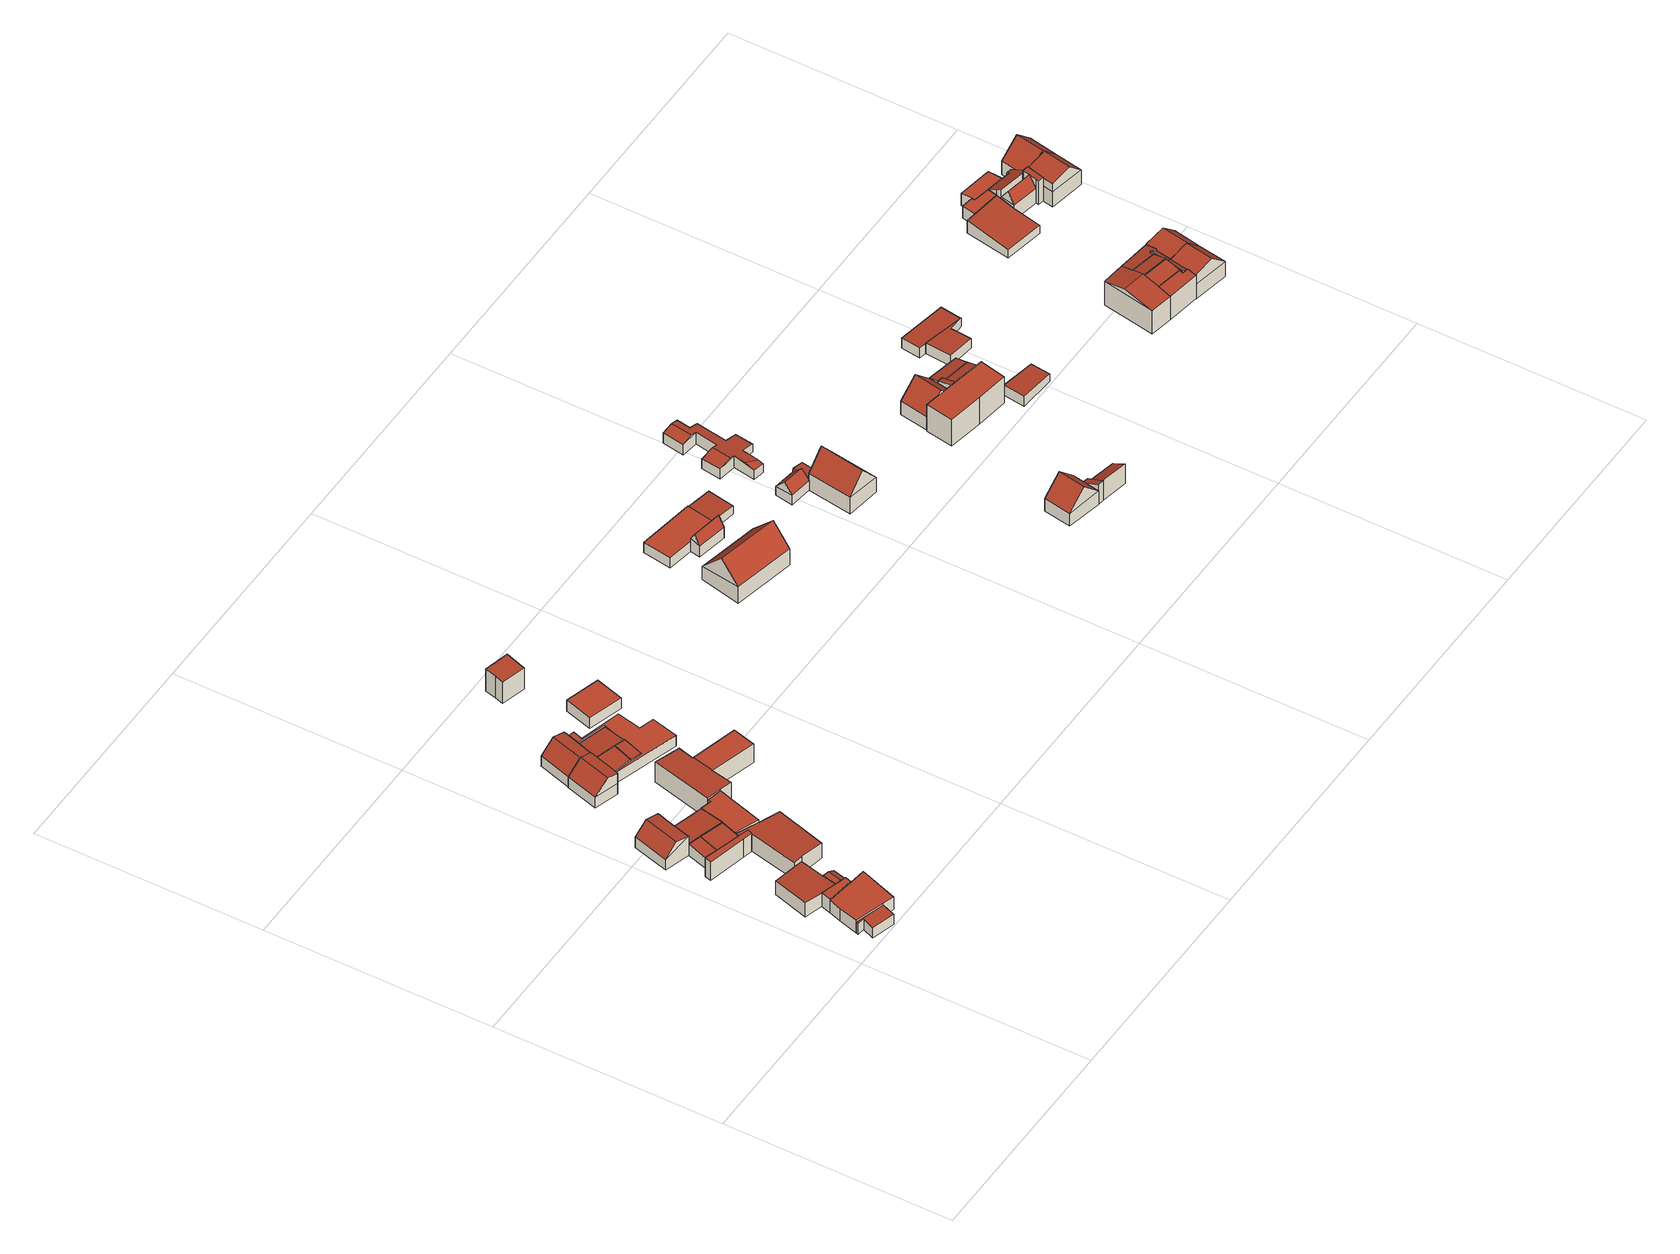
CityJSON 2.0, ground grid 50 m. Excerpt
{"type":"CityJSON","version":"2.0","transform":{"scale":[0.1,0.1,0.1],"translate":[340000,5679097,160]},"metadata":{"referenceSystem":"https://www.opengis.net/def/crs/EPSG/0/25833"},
"CityObjects":{
"building1":{"type":"Building","attributes":{"Dachtyp_tdc":"tdcGableRoof","Gemeindeschluessel":14729160,"Dachneigung":45.93,"QualitaetDacherkennung":82,"Geometrietyp2DReferenz":"3000","function":"31001_9998","roofType":"3100","measuredHeight":5.51},"geometry":[{"type":"MultiSurface","lod":"2","boundaries":[[[0,1,2,3]],[[1,4,5,2]],[[4,6,7,5]],[[6,8,9,7]],[[8,0,3,9]],[[8,10,11,0]],[[10,6,4,1,11]],[[6,10,8]],[[0,11,1]],[[3,2,5,7,9]]],"semantics":{"surfaces":[{"type":"WallSurface"},{"type":"RoofSurface"},{"type":"GroundSurface"}],"values":[0,0,0,0,0,1,1,0,0,2]}}]},
"building2":{"type":"Building","attributes":{"Dachtyp_tdc":"tdcPolyFlatRoof","Gemeindeschluessel":14729160,"Dachneigung":4.04,"QualitaetDacherkennung":67,"Geometrietyp2DReferenz":"3000","function":"31001_9998","roofType":"2100","measuredHeight":2.97},"geometry":[{"type":"MultiSurface","lod":"2","boundaries":[[[12,13,7,14]],[[13,15,16,7]],[[15,17,18,16]],[[17,12,14,18]],[[17,15,13,12]],[[14,7,16,18]]],"semantics":{"surfaces":[{"type":"WallSurface"},{"type":"RoofSurface"},{"type":"GroundSurface"}],"values":[0,0,0,0,1,2]}}]},
"building3":{"type":"Building","attributes":{"Dachtyp_tdc":"tdcPolyFlatRoof","Gemeindeschluessel":14729160,"Dachneigung":4.1,"QualitaetDacherkennung":80,"Geometrietyp2DReferenz":"3000","function":"31001_9998","roofType":"2100","measuredHeight":3.06},"geometry":[{"type":"MultiSurface","lod":"2","boundaries":[[[17,15,19,20]],[[15,21,22,19]],[[21,23,24,22]],[[23,17,20,24]],[[23,21,15,17]],[[20,19,22,24]]],"semantics":{"surfaces":[{"type":"WallSurface"},{"type":"RoofSurface"},{"type":"GroundSurface"}],"values":[0,0,0,0,1,2]}}]},
"building4":{"type":"Building","attributes":{"Dachtyp_tdc":"tdcPolyFlatRoof","Gemeindeschluessel":14729160,"Dachneigung":4.19,"QualitaetDacherkennung":82,"Geometrietyp2DReferenz":"3000","function":"31001_9998","roofType":"2100","measuredHeight":2.96},"geometry":[{"type":"MultiSurface","lod":"2","boundaries":[[[25,26,5,7]],[[26,27,28,5]],[[27,29,30,28]],[[29,31,16,30]],[[31,25,7,16]],[[31,29,27,26,25]],[[7,5,28,30,16]]],"semantics":{"surfaces":[{"type":"WallSurface"},{"type":"RoofSurface"},{"type":"GroundSurface"}],"values":[0,0,0,0,0,1,2]}}]},
"building5":{"type":"Building","attributes":{"Gemeindeschluessel":14729160,"Geometrietyp2DReferenz":"3000","function":"31001_9998","roofType":"9999"},"children":["building5-1","building5-2","building5-3","building5-4","building5-5","building5-6","building5-7","building5-8","building5-9","building5-10"]},
"building5-1":{"type":"BuildingPart","attributes":{"Dachtyp_tdc":"tdcPolyFlatRoof","Dachneigung":2.98,"QualitaetDacherkennung":67,"Geometrietyp2DReferenz":"3000","roofType":"2100","measuredHeight":3.57},"parents":["building5"],"geometry":[{"type":"MultiSurface","lod":"2","boundaries":[[[32,33,34,35]],[[33,36,37,34]],[[36,38,39,37]],[[40,41,42,43]],[[44,41,40,38,36,33,32]],[[35,34,37,39,43,42,45]],[[40,43,39,38]],[[44,45,42,41]],[[35,45,44,32]]],"semantics":{"surfaces":[{"type":"WallSurface"},{"type":"RoofSurface"},{"type":"GroundSurface"},{"type":"ClosureSurface"}],"values":[0,0,0,0,1,2,3,3,3]}}]},
"building5-2":{"type":"BuildingPart","attributes":{"Dachtyp_tdc":"tdcPolyFlatRoof","Dachneigung":0,"QualitaetDacherkennung":70,"Geometrietyp2DReferenz":"3000","roofType":"1000","measuredHeight":3.15},"parents":["building5"],"geometry":[{"type":"MultiSurface","lod":"2","boundaries":[[[46,47,48,49,50]],[[51,52,53,54,55]],[[52,56,57,53]],[[58,59,60,61]],[[59,46,50,60]],[[59,58,56,52,51,47,46]],[[50,49,54,53,57,61,60]],[[55,48,47,51]],[[55,54,49,48]],[[61,57,56,58]]],"semantics":{"surfaces":[{"type":"WallSurface"},{"type":"RoofSurface"},{"type":"GroundSurface"},{"type":"ClosureSurface"}],"values":[0,0,0,0,0,1,2,0,3,3]}}]},
"building5-3":{"type":"BuildingPart","attributes":{"Dachtyp_tdc":"tdcPolyFlatRoof","Dachneigung":3.02,"QualitaetDacherkennung":66,"Geometrietyp2DReferenz":"3000","roofType":"2100","measuredHeight":5.23},"parents":["building5"],"geometry":[{"type":"MultiSurface","lod":"2","boundaries":[[[62,63,64,65,66]],[[63,67,68,64]],[[67,69,70,68]],[[69,71,72,73,70]],[[74,75,76,77,78]],[[75,79,80,76]],[[79,81,82,83,80]],[[79,75,74,71,69,67,63,62,81]],[[83,65,64,68,70,73,77,76,80]],[[66,82,81,62]],[[66,65,83,82]],[[78,72,71,74]],[[78,77,73,72]]],"semantics":{"surfaces":[{"type":"WallSurface"},{"type":"RoofSurface"},{"type":"GroundSurface"},{"type":"ClosureSurface"}],"values":[0,0,0,0,0,0,0,1,2,0,3,0,3]}}]},
"building5-4":{"type":"BuildingPart","attributes":{"Dachtyp_tdc":"tdcPolyFlatRoof","Dachneigung":0,"QualitaetDacherkennung":84,"Geometrietyp2DReferenz":"3000","roofType":"1000","measuredHeight":4.77},"parents":["building5"],"geometry":[{"type":"MultiSurface","lod":"2","boundaries":[[[84,85,86,87]],[[85,78,77,86]],[[72,84,87,73]],[[72,78,85,84]],[[87,86,77,73]],[[73,77,78,72]]],"semantics":{"surfaces":[{"type":"WallSurface"},{"type":"RoofSurface"},{"type":"GroundSurface"},{"type":"ClosureSurface"}],"values":[0,0,0,1,2,3]}}]},
"building5-5":{"type":"BuildingPart","attributes":{"Dachtyp_tdc":"tdcPolyFlatRoof","Dachneigung":4.03,"QualitaetDacherkennung":75,"Geometrietyp2DReferenz":"3000","roofType":"2100","measuredHeight":2.83},"parents":["building5"],"geometry":[{"type":"MultiSurface","lod":"2","boundaries":[[[88,89,90,91]],[[89,92,93,90]],[[92,94,95,93]],[[94,55,54,95]],[[48,88,91,49]],[[48,55,94,92,89,88]],[[91,90,93,95,54,49]],[[49,54,55,48]]],"semantics":{"surfaces":[{"type":"WallSurface"},{"type":"RoofSurface"},{"type":"GroundSurface"},{"type":"ClosureSurface"}],"values":[0,0,0,0,0,1,2,3]}}]},
"building5-6":{"type":"BuildingPart","attributes":{"Dachtyp_tdc":"tdcPolyFlatRoof","Dachneigung":3.7,"QualitaetDacherkennung":81,"Geometrietyp2DReferenz":"3000","roofType":"2100","measuredHeight":4.55},"parents":["building5"],"geometry":[{"type":"MultiSurface","lod":"2","boundaries":[[[96,39,38]],[[96,97,98,39]],[[97,99,100,98]],[[101,102,103,104]],[[105,106,107,108]],[[106,109,110,107]],[[109,111,112,110]],[[111,113,40,43,112]],[[113,111,109,106,105,102,101,114,99,97,96]],[[39,98,100,115,104,103,108,107,110,112,43]],[[114,115,100,99]],[[104,115,114,101]],[[105,108,103,102]],[[38,40,113,96]],[[38,39,43,40]]],"semantics":{"surfaces":[{"type":"WallSurface"},{"type":"RoofSurface"},{"type":"GroundSurface"},{"type":"ClosureSurface"}],"values":[0,0,0,0,0,0,0,0,1,2,3,3,3,0,3]}}]},
"building5-7":{"type":"BuildingPart","attributes":{"Dachtyp_tdc":"tdcPolyFlatRoof","Dachneigung":0,"QualitaetDacherkennung":81,"Geometrietyp2DReferenz":"3000","roofType":"1000","measuredHeight":4.91},"parents":["building5"],"geometry":[{"type":"MultiSurface","lod":"2","boundaries":[[[116,117,118,103,102]],[[117,119,120,118]],[[119,121,122,120]],[[121,66,65,122]],[[82,123,105,108,83]],[[123,82,66,121,119,117,116]],[[103,118,120,122,65,83,108]],[[83,65,66,82]],[[102,105,123,116]],[[102,103,108,105]]],"semantics":{"surfaces":[{"type":"WallSurface"},{"type":"RoofSurface"},{"type":"GroundSurface"},{"type":"ClosureSurface"}],"values":[0,0,0,0,0,1,2,3,0,3]}}]},
"building5-8":{"type":"BuildingPart","attributes":{"Dachtyp_tdc":"tdcGableRoof","Dachneigung":24.73,"QualitaetDacherkennung":76,"Geometrietyp2DReferenz":"3000","roofType":"3100","measuredHeight":3.64},"parents":["building5"],"geometry":[{"type":"MultiSurface","lod":"2","boundaries":[[[124,125,126,127]],[[128,124,127,42,41]],[[129,125,130]],[[124,128,131]],[[125,124,131,130]],[[128,129,130,131]],[[127,126,45,42]],[[126,125,129,44,45]],[[128,41,44,129]],[[41,42,45,44]]],"semantics":{"surfaces":[{"type":"WallSurface"},{"type":"RoofSurface"},{"type":"GroundSurface"},{"type":"ClosureSurface"}],"values":[0,0,0,0,1,1,2,3,0,3]}}]},
"building5-9":{"type":"BuildingPart","attributes":{"Dachtyp_tdc":"tdcPolyFlatRoof","Dachneigung":10.02,"QualitaetDacherkennung":61,"Geometrietyp2DReferenz":"3000","roofType":"2100","measuredHeight":4.83},"parents":["building5"],"geometry":[{"type":"MultiSurface","lod":"2","boundaries":[[[132,133,134,135]],[[133,136,137,134]],[[136,138,139,137]],[[138,140,101,104,139]],[[141,132,135,100,99]],[[141,142,140,138,136,133,132]],[[135,134,137,139,104,115,100]],[[114,101,140,142]],[[114,115,104,101]],[[141,99,114,142]],[[99,100,115,114]]],"semantics":{"surfaces":[{"type":"WallSurface"},{"type":"RoofSurface"},{"type":"GroundSurface"},{"type":"ClosureSurface"}],"values":[0,0,0,0,0,1,2,0,3,0,3]}}]},
"building5-10":{"type":"BuildingPart","attributes":{"Dachtyp_tdc":"tdcPolyFlatRoof","Dachneigung":0,"QualitaetDacherkennung":47,"Geometrietyp2DReferenz":"3000","roofType":"1000","measuredHeight":3.49},"parents":["building5"],"geometry":[{"type":"MultiSurface","lod":"2","boundaries":[[[143,144,32,35,57,56]],[[145,146,58,61,126,125]],[[145,144,143,146]],[[61,57,35,45,126]],[[56,58,146,143]],[[56,57,61,58]],[[125,129,44,32,144,145]],[[45,35,32,44]],[[125,126,45,44,129]]],"semantics":{"surfaces":[{"type":"WallSurface"},{"type":"RoofSurface"},{"type":"GroundSurface"},{"type":"ClosureSurface"}],"values":[0,0,1,2,0,3,0,3,3]}}]},
"building6":{"type":"Building","attributes":{"Dachtyp_tdc":"tdcFreeFormRoof","Gemeindeschluessel":14729160,"Dachneigung":45.13,"QualitaetDacherkennung":87,"Geometrietyp2DReferenz":"3000","function":"31001_9998","roofType":"5000","measuredHeight":5.76},"geometry":[{"type":"MultiSurface","lod":"2","boundaries":[[[147,148,149,150]],[[148,151,152,149]],[[151,153,154,152]],[[153,155,156,154]],[[155,147,150,156]],[[157,155,153,158]],[[158,159,160,161,157]],[[147,161,160,148]],[[155,157,161,147]],[[148,160,159,151]],[[151,159,158,153]],[[150,149,152,154,156]]],"semantics":{"surfaces":[{"type":"WallSurface"},{"type":"RoofSurface"},{"type":"GroundSurface"}],"values":[0,0,0,0,0,1,1,0,0,0,0,2]}}]},
"building7":{"type":"Building","attributes":{"Dachtyp_tdc":"tdcFreeFormRoof","Gemeindeschluessel":14729160,"Dachneigung":45.55,"QualitaetDacherkennung":85,"Geometrietyp2DReferenz":"3000","function":"31001_9998","roofType":"5000","measuredHeight":5.68},"geometry":[{"type":"MultiSurface","lod":"2","boundaries":[[[155,162,163,164]],[[162,165,166,163]],[[165,167,168,166]],[[167,169,170,168]],[[169,155,164,170]],[[167,165,171,172,169]],[[172,171,162,155]],[[155,169,172]],[[165,162,171]],[[164,163,166,168,170]]],"semantics":{"surfaces":[{"type":"WallSurface"},{"type":"RoofSurface"},{"type":"GroundSurface"}],"values":[0,0,0,0,0,1,1,0,0,2]}}]},
"building8":{"type":"Building","attributes":{"Dachtyp_tdc":"tdcPolyFlatRoof","Gemeindeschluessel":14729160,"Dachneigung":4.58,"QualitaetDacherkennung":68,"Geometrietyp2DReferenz":"3000","function":"31001_9998","roofType":"2100","measuredHeight":3.06},"geometry":[{"type":"MultiSurface","lod":"2","boundaries":[[[173,174,175,176]],[[174,177,178,175]],[[177,179,170,178]],[[179,173,176,170]],[[179,177,174,173]],[[176,175,178,170]]],"semantics":{"surfaces":[{"type":"WallSurface"},{"type":"RoofSurface"},{"type":"GroundSurface"}],"values":[0,0,0,0,1,2]}}]},
"building9":{"type":"Building","attributes":{"Dachtyp_tdc":"tdcPolyFlatRoof","Gemeindeschluessel":14729160,"Dachneigung":4.75,"QualitaetDacherkennung":79,"Geometrietyp2DReferenz":"3000","function":"31001_9998","roofType":"2100","measuredHeight":3.06},"geometry":[{"type":"MultiSurface","lod":"2","boundaries":[[[180,181,182,183]],[[181,174,175,182]],[[174,173,176,175]],[[173,180,183,176]],[[173,174,181,180]],[[183,182,175,176]]],"semantics":{"surfaces":[{"type":"WallSurface"},{"type":"RoofSurface"},{"type":"GroundSurface"}],"values":[0,0,0,0,1,2]}}]},
"building10":{"type":"Building","attributes":{"Dachtyp_tdc":"tdcPolyFlatRoof","Gemeindeschluessel":14729160,"Dachneigung":5.87,"QualitaetDacherkennung":70,"Geometrietyp2DReferenz":"3000","function":"31001_9998","roofType":"2100","measuredHeight":2.83},"geometry":[{"type":"MultiSurface","lod":"2","boundaries":[[[184,185,186,187]],[[185,188,189,186]],[[188,190,191,189]],[[190,192,193,191]],[[192,184,187,193]],[[192,190,188,185,184]],[[187,186,189,191,193]]],"semantics":{"surfaces":[{"type":"WallSurface"},{"type":"RoofSurface"},{"type":"GroundSurface"}],"values":[0,0,0,0,0,1,2]}}]},
"building11":{"type":"Building","attributes":{"Dachtyp_tdc":"tdcPolyFlatRoof","Gemeindeschluessel":14729160,"Dachneigung":0,"QualitaetDacherkennung":0,"Geometrietyp2DReferenz":"3000","BezugspunktDach":"2000","function":"31001_9998","measuredHeight":2.76},"geometry":[{"type":"MultiSurface","lod":"2","boundaries":[[[148,194,195,196,197,198,199,162,200,201,202,203,204,205]],[[205,204,206,207]],[[204,203,208,206]],[[203,202,209,208]],[[202,201,210,209]],[[201,200,211,210]],[[200,162,212,211]],[[162,199,213,212]],[[199,198,214,213]],[[198,197,215,214]],[[197,196,216,215]],[[196,195,217,216]],[[195,194,218,217]],[[194,148,149,218]],[[148,205,207,149]],[[207,206,208,209,210,211,212,213,214,215,216,217,218,149]]],"semantics":{"surfaces":[{"type":"RoofSurface"},{"type":"WallSurface"},{"type":"GroundSurface"}],"values":[0,1,1,1,1,1,1,1,1,1,1,1,1,1,1,2]}}]},
"building12":{"type":"Building","attributes":{"Dachtyp_tdc":"tdcPolyFlatRoof","Gemeindeschluessel":14729160,"Dachneigung":0,"QualitaetDacherkennung":87,"Geometrietyp2DReferenz":"3000","function":"31001_9998","roofType":"1000","measuredHeight":2.79},"geometry":[{"type":"MultiSurface","lod":"2","boundaries":[[[219,220,221,222]],[[220,223,224,221]],[[223,225,226,224]],[[225,219,222,226]],[[225,223,220,219]],[[222,221,224,226]]],"semantics":{"surfaces":[{"type":"WallSurface"},{"type":"RoofSurface"},{"type":"GroundSurface"}],"values":[0,0,0,0,1,2]}}]},
"building13":{"type":"Building","attributes":{"Dachtyp_tdc":"tdcPolyFlatRoof","Gemeindeschluessel":14729160,"Dachneigung":3.92,"QualitaetDacherkennung":45,"Geometrietyp2DReferenz":"3000","function":"31001_9998","roofType":"2100","measuredHeight":5.76},"geometry":[{"type":"MultiSurface","lod":"2","boundaries":[[[227,228,229,230]],[[228,231,232,229]],[[231,233,234,232]],[[233,235,236,234]],[[235,227,230,236]],[[235,233,231,228,227]],[[230,229,232,234,236]]],"semantics":{"surfaces":[{"type":"WallSurface"},{"type":"RoofSurface"},{"type":"GroundSurface"}],"values":[0,0,0,0,0,1,2]}}]},
"building14":{"type":"Building","attributes":{"Dachtyp_tdc":"tdcGableRoof","Gemeindeschluessel":14729160,"Dachneigung":46.83,"QualitaetDacherkennung":76,"Geometrietyp2DReferenz":"3000","function":"31001_9998","roofType":"3100","measuredHeight":8.73},"geometry":[{"type":"MultiSurface","lod":"2","boundaries":[[[237,238,239,240]],[[238,241,242,239]],[[241,243,244,242]],[[243,237,240,244]],[[241,238,245]],[[237,243,246]],[[238,237,246,245]],[[243,241,245,246]],[[240,239,242,244]]],"semantics":{"surfaces":[{"type":"WallSurface"},{"type":"RoofSurface"},{"type":"GroundSurface"}],"values":[0,0,0,0,0,0,1,1,2]}}]},
"building15":{"type":"Building","attributes":{"Gemeindeschluessel":14729160,"Geometrietyp2DReferenz":"3000","function":"31001_9998","roofType":"9999"},"children":["building15-1","building15-2","building15-3"]},
"building15-1":{"type":"BuildingPart","attributes":{"Dachtyp_tdc":"tdcPolyFlatRoof","Dachneigung":2.85,"QualitaetDacherkennung":78,"Geometrietyp2DReferenz":"3000","roofType":"2100","measuredHeight":2.38},"parents":["building15"],"geometry":[{"type":"MultiSurface","lod":"2","boundaries":[[[247,248,249,250]],[[248,251,252,249]],[[251,253,254,252]],[[253,251,248,247]],[[250,249,252,254]],[[250,254,253,247]]],"semantics":{"surfaces":[{"type":"WallSurface"},{"type":"RoofSurface"},{"type":"GroundSurface"},{"type":"ClosureSurface"}],"values":[0,0,0,1,2,3]}}]},
"building15-2":{"type":"BuildingPart","attributes":{"Dachtyp_tdc":"tdcGableRoof","Dachneigung":61.25,"QualitaetDacherkennung":74,"Geometrietyp2DReferenz":"3000","roofType":"3100","measuredHeight":5.08},"parents":["building15"],"geometry":[{"type":"MultiSurface","lod":"2","boundaries":[[[255,256,257,258,259]],[[256,260,261,257]],[[260,262,263,264,261]],[[256,255,265]],[[262,260,266]],[[255,262,266,265]],[[260,256,265,266]],[[264,258,257,261]],[[255,259,263,262]],[[259,258,264,263]]],"semantics":{"surfaces":[{"type":"WallSurface"},{"type":"RoofSurface"},{"type":"GroundSurface"},{"type":"ClosureSurface"}],"values":[0,0,0,0,0,1,1,2,0,3]}}]},
"building15-3":{"type":"BuildingPart","attributes":{"Dachtyp_tdc":"tdcPolyFlatRoof","Dachneigung":0,"QualitaetDacherkennung":74,"Geometrietyp2DReferenz":"3000","roofType":"1000","measuredHeight":2.57},"parents":["building15"],"geometry":[{"type":"MultiSurface","lod":"2","boundaries":[[[267,268,269,270]],[[268,271,247,250,269]],[[272,259,258,254,253]],[[263,267,270,264]],[[263,259,272,271,268,267]],[[270,269,250,254,258,264]],[[253,247,271,272]],[[253,254,250,247]],[[264,258,259,263]]],"semantics":{"surfaces":[{"type":"WallSurface"},{"type":"RoofSurface"},{"type":"GroundSurface"},{"type":"ClosureSurface"}],"values":[0,0,0,0,1,2,0,3,3]}}]},
"building16":{"type":"Building","attributes":{"Gemeindeschluessel":14729160,"Geometrietyp2DReferenz":"3000","function":"31001_9998","roofType":"9999"},"children":["building16-1","building16-2","building16-3"]},
"building16-1":{"type":"BuildingPart","attributes":{"Dachtyp_tdc":"tdcGableRoof","Dachneigung":10.9,"QualitaetDacherkennung":44,"Geometrietyp2DReferenz":"3000","roofType":"3100","measuredHeight":3.07},"parents":["building16"],"geometry":[{"type":"MultiSurface","lod":"2","boundaries":[[[273,274,275,276]],[[277,273,276,278,279]],[[273,277,280]],[[274,273,280,281]],[[277,282,283,281,280]],[[276,275,284,278]],[[283,285,284,275,274]],[[279,282,277]],[[278,284,285,279]],[[279,285,283,282]],[[283,274,281]]],"semantics":{"surfaces":[{"type":"WallSurface"},{"type":"RoofSurface"},{"type":"GroundSurface"},{"type":"ClosureSurface"}],"values":[0,0,0,1,1,2,3,0,3,3,3]}}]},
"building16-2":{"type":"BuildingPart","attributes":{"Dachtyp_tdc":"tdcGableRoof","Dachneigung":46.34,"QualitaetDacherkennung":83,"Geometrietyp2DReferenz":"3000","roofType":"3100","measuredHeight":4.59},"parents":["building16"],"geometry":[{"type":"MultiSurface","lod":"2","boundaries":[[[286,279,278,287]],[[288,289,290,291]],[[289,286,287,290]],[[286,289,292]],[[279,286,292,293,282]],[[289,288,293,292]],[[287,278,284,291,290]],[[291,284,285,288]],[[284,278,279,285]],[[293,288,285,283,282]],[[282,283,285,279]]],"semantics":{"surfaces":[{"type":"WallSurface"},{"type":"RoofSurface"},{"type":"GroundSurface"},{"type":"ClosureSurface"}],"values":[0,0,0,0,1,1,2,0,3,0,3]}}]},
"building16-3":{"type":"BuildingPart","attributes":{"Dachtyp_tdc":"tdcGableRoof","Dachneigung":50.67,"QualitaetDacherkennung":60,"Geometrietyp2DReferenz":"3000","roofType":"3100","measuredHeight":8.61},"parents":["building16"],"geometry":[{"type":"MultiSurface","lod":"2","boundaries":[[[294,295,296,297]],[[295,298,299,296]],[[298,300,283,284,299]],[[298,295,301]],[[294,300,302]],[[295,294,302,301]],[[300,298,301,302]],[[297,296,299,284,275]],[[294,297,275,274,281,283,300]],[[274,275,284,283]],[[274,283,281]]],"semantics":{"surfaces":[{"type":"WallSurface"},{"type":"RoofSurface"},{"type":"GroundSurface"},{"type":"ClosureSurface"}],"values":[0,0,0,0,0,1,1,2,0,3,3]}}]},
"building17":{"type":"Building","attributes":{"Dachtyp_tdc":"tdcFreeFormRoof","Gemeindeschluessel":14729160,"Dachneigung":10.2,"QualitaetDacherkennung":55,"Geometrietyp2DReferenz":"3000","function":"31001_9998","roofType":"5000","measuredHeight":3.13},"geometry":[{"type":"MultiSurface","lod":"2","boundaries":[[[303,304,305,306]],[[304,307,308,305]],[[307,309,310,308]],[[309,311,312,310]],[[311,313,314,312]],[[313,315,316,314]],[[315,317,318,316]],[[317,319,320,318]],[[319,321,322,320]],[[321,323,324,322]],[[323,325,326,324]],[[325,327,328,326]],[[327,329,330,328]],[[329,331,332,330]],[[331,333,334,332]],[[333,303,306,334]],[[313,335,336,315]],[[325,323,337,338,317,336,335,311,309,307,304,303,333,331,339,340]],[[338,337,321,319]],[[340,339,329,327]],[[313,311,335]],[[317,315,336]],[[331,329,339]],[[319,317,338]],[[323,321,337]],[[327,325,340]],[[306,305,308,310,312,314,316,318,320,322,324,326,328,330,332,334]]],"semantics":{"surfaces":[{"type":"WallSurface"},{"type":"RoofSurface"},{"type":"GroundSurface"}],"values":[0,0,0,0,0,0,0,0,0,0,0,0,0,0,0,0,1,1,1,1,0,0,0,0,0,0,2]}}]},
"building18":{"type":"Building","attributes":{"Gemeindeschluessel":14729160,"Geometrietyp2DReferenz":"3000","function":"31001_9998","roofType":"9999"},"children":["building18-1","building18-2","building18-3"]},
"building18-1":{"type":"BuildingPart","attributes":{"Dachtyp_tdc":"tdcPolyFlatRoof","Dachneigung":31.38,"QualitaetDacherkennung":74,"Geometrietyp2DReferenz":"3000","roofType":"2100","measuredHeight":5.15},"parents":["building18"],"geometry":[{"type":"MultiSurface","lod":"2","boundaries":[[[341,342,343,344]],[[342,345,346,347,343]],[[348,341,344,349]],[[348,350,345,342,341]],[[344,343,347,349]],[[350,346,345]],[[348,349,347,346,350]]],"semantics":{"surfaces":[{"type":"WallSurface"},{"type":"RoofSurface"},{"type":"GroundSurface"},{"type":"ClosureSurface"}],"values":[0,0,0,1,2,0,3]}}]},
"building18-2":{"type":"BuildingPart","attributes":{"Dachtyp_tdc":"tdcGableRoof","Dachneigung":44.25,"QualitaetDacherkennung":82,"Geometrietyp2DReferenz":"3000","roofType":"3100","measuredHeight":7.23},"parents":["building18"],"geometry":[{"type":"MultiSurface","lod":"2","boundaries":[[[351,352,353,354]],[[352,355,356,353]],[[357,351,354,358]],[[355,352,359]],[[351,357,360]],[[352,351,360,359]],[[357,361,355,359,360]],[[354,353,356,362,358]],[[362,356,355,361,363]],[[358,362,363,361,357]]],"semantics":{"surfaces":[{"type":"WallSurface"},{"type":"RoofSurface"},{"type":"GroundSurface"},{"type":"ClosureSurface"}],"values":[0,0,0,0,0,1,1,2,0,3]}}]},
"building18-3":{"type":"BuildingPart","attributes":{"Dachtyp_tdc":"tdcPolyFlatRoof","Dachneigung":26.56,"QualitaetDacherkennung":78,"Geometrietyp2DReferenz":"3000","roofType":"2100","measuredHeight":5.05},"parents":["building18"],"geometry":[{"type":"MultiSurface","lod":"2","boundaries":[[[364,365,348,349,366]],[[346,367,357,358,347]],[[363,364,366,362]],[[363,361,367,346,350,365,364]],[[366,349,347,358,362]],[[350,348,365]],[[347,349,348,350,346]],[[361,357,367]],[[363,362,358,357,361]]],"semantics":{"surfaces":[{"type":"WallSurface"},{"type":"RoofSurface"},{"type":"GroundSurface"},{"type":"ClosureSurface"}],"values":[0,0,0,1,2,0,3,0,3]}}]},
"building19":{"type":"Building","attributes":{"Dachtyp_tdc":"tdcPolyFlatRoof","Gemeindeschluessel":14729160,"Dachneigung":0,"QualitaetDacherkennung":56,"Geometrietyp2DReferenz":"3000","function":"31001_9998","roofType":"1000","measuredHeight":6.88},"geometry":[{"type":"MultiSurface","lod":"2","boundaries":[[[368,369,370,371]],[[369,372,373,370]],[[372,374,375,373]],[[374,376,377,375]],[[376,368,371,377]],[[376,374,372,369,368]],[[371,370,373,375,377]]],"semantics":{"surfaces":[{"type":"WallSurface"},{"type":"RoofSurface"},{"type":"GroundSurface"}],"values":[0,0,0,0,0,1,2]}}]},
"building20":{"type":"Building","attributes":{"Gemeindeschluessel":14729160,"Geometrietyp2DReferenz":"3000","function":"31001_9998","roofType":"9999"},"children":["building20-1","building20-2","building20-3"]},
"building20-1":{"type":"BuildingPart","attributes":{"Dachtyp_tdc":"tdcGableRoof","Dachneigung":44.28,"QualitaetDacherkennung":75,"Geometrietyp2DReferenz":"3000","roofType":"3100","measuredHeight":7.3},"parents":["building20"],"geometry":[{"type":"MultiSurface","lod":"2","boundaries":[[[378,379,380,381]],[[379,382,383,380]],[[384,378,381,385]],[[382,379,386]],[[378,384,387]],[[379,378,387,386]],[[384,388,382,386,387]],[[381,380,383,389,385]],[[389,383,382,388]],[[385,389,388,384]]],"semantics":{"surfaces":[{"type":"WallSurface"},{"type":"RoofSurface"},{"type":"GroundSurface"},{"type":"ClosureSurface"}],"values":[0,0,0,0,0,1,1,2,0,3]}}]},
"building20-2":{"type":"BuildingPart","attributes":{"Dachtyp_tdc":"tdcPolyFlatRoof","Dachneigung":16.92,"QualitaetDacherkennung":77,"Geometrietyp2DReferenz":"3000","roofType":"2100","measuredHeight":5.32},"parents":["building20"],"geometry":[{"type":"MultiSurface","lod":"2","boundaries":[[[390,391,392,393]],[[391,394,395,392]],[[396,390,393,397]],[[396,394,391,390]],[[393,392,395,397]],[[396,397,395,394]]],"semantics":{"surfaces":[{"type":"WallSurface"},{"type":"RoofSurface"},{"type":"GroundSurface"},{"type":"ClosureSurface"}],"values":[0,0,0,1,2,3]}}]},
"building20-3":{"type":"BuildingPart","attributes":{"Dachtyp_tdc":"tdcPolyFlatRoof","Dachneigung":17.02,"QualitaetDacherkennung":88,"Geometrietyp2DReferenz":"3000","roofType":"2100","measuredHeight":5.34},"parents":["building20"],"geometry":[{"type":"MultiSurface","lod":"2","boundaries":[[[398,399,400,389,388]],[[399,396,397,400]],[[401,384,385,395,394]],[[394,396,399,398,401]],[[385,389,400,397,395]],[[398,388,384,401]],[[388,389,385,384]],[[394,395,397,396]]],"semantics":{"surfaces":[{"type":"WallSurface"},{"type":"RoofSurface"},{"type":"GroundSurface"},{"type":"ClosureSurface"}],"values":[0,0,0,1,2,0,3,3]}}]},
"building21":{"type":"Building","attributes":{"Dachtyp_tdc":"tdcPolyFlatRoof","Gemeindeschluessel":14729160,"Dachneigung":16.23,"QualitaetDacherkennung":81,"Geometrietyp2DReferenz":"3000","function":"31001_9998","roofType":"2100","measuredHeight":4.12},"geometry":[{"type":"MultiSurface","lod":"2","boundaries":[[[396,399,402,403]],[[399,398,404,402]],[[398,405,406,404]],[[405,407,408,406]],[[407,390,409,408]],[[390,396,403,409]],[[390,407,405,398,399,396]],[[403,402,404,406,408,409]]],"semantics":{"surfaces":[{"type":"WallSurface"},{"type":"RoofSurface"},{"type":"GroundSurface"}],"values":[0,0,0,0,0,0,1,2]}}]},
"building22":{"type":"Building","attributes":{"Dachtyp_tdc":"tdcPolyFlatRoof","Gemeindeschluessel":14729160,"Dachneigung":5.3,"QualitaetDacherkennung":84,"Geometrietyp2DReferenz":"3000","function":"31001_9998","roofType":"2100","measuredHeight":2.61},"geometry":[{"type":"MultiSurface","lod":"2","boundaries":[[[410,411,412,413]],[[411,414,415,412]],[[414,416,417,415]],[[416,410,413,417]],[[416,414,411,410]],[[413,412,415,417]]],"semantics":{"surfaces":[{"type":"WallSurface"},{"type":"RoofSurface"},{"type":"GroundSurface"}],"values":[0,0,0,0,1,2]}}]},
"building23":{"type":"Building","attributes":{"Gemeindeschluessel":14729160,"Geometrietyp2DReferenz":"3000","function":"31001_9998","roofType":"9999"},"children":["building23-1","building23-2"]},
"building23-1":{"type":"BuildingPart","attributes":{"Dachtyp_tdc":"tdcPolyFlatRoof","Dachneigung":2.69,"QualitaetDacherkennung":87,"Geometrietyp2DReferenz":"3000","roofType":"2100","measuredHeight":2.68},"parents":["building23"],"geometry":[{"type":"MultiSurface","lod":"2","boundaries":[[[418,419,420,421,422]],[[419,423,424,420]],[[423,425,426,424]],[[425,427,428,426]],[[427,429,428]],[[427,425,423,419,418]],[[421,420,424,426,428]],[[418,422,429,427]],[[422,421,428,429]]],"semantics":{"surfaces":[{"type":"WallSurface"},{"type":"RoofSurface"},{"type":"GroundSurface"},{"type":"ClosureSurface"}],"values":[0,0,0,0,0,1,2,0,3]}}]},
"building23-2":{"type":"BuildingPart","attributes":{"Dachtyp_tdc":"tdcPolyFlatRoof","Dachneigung":2.66,"QualitaetDacherkennung":79,"Geometrietyp2DReferenz":"3000","roofType":"2100","measuredHeight":2.61},"parents":["building23"],"geometry":[{"type":"MultiSurface","lod":"2","boundaries":[[[430,431,432,433]],[[431,422,421,432]],[[429,434,435,428]],[[434,430,433,435]],[[434,429,422,431,430]],[[433,432,421,428,435]],[[428,421,422,429]]],"semantics":{"surfaces":[{"type":"WallSurface"},{"type":"RoofSurface"},{"type":"GroundSurface"},{"type":"ClosureSurface"}],"values":[0,0,0,0,1,2,3]}}]},
"building24":{"type":"Building","attributes":{"Gemeindeschluessel":14729160,"Geometrietyp2DReferenz":"3000","function":"31001_9998","roofType":"9999"},"children":["building24-1","building24-2","building24-3"]},
"building24-1":{"type":"BuildingPart","attributes":{"Dachtyp_tdc":"tdcPolyFlatRoof","Dachneigung":11.08,"QualitaetDacherkennung":64,"Geometrietyp2DReferenz":"3000","roofType":"2100","measuredHeight":6.59},"parents":["building24"],"geometry":[{"type":"MultiSurface","lod":"2","boundaries":[[[436,437,438,439,440]],[[436,441,442,437]],[[441,443,444,442]],[[443,445,446,444]],[[445,447,448,446]],[[445,443,441,436,440,447]],[[448,438,437,442,444,446]],[[439,438,448,447]],[[439,447,440]]],"semantics":{"surfaces":[{"type":"WallSurface"},{"type":"RoofSurface"},{"type":"GroundSurface"},{"type":"ClosureSurface"}],"values":[0,0,0,0,0,1,2,3,3]}}]},
"building24-2":{"type":"BuildingPart","attributes":{"Dachtyp_tdc":"tdcPolyFlatRoof","Dachneigung":14.02,"QualitaetDacherkennung":81,"Geometrietyp2DReferenz":"3000","roofType":"2100","measuredHeight":6.73},"parents":["building24"],"geometry":[{"type":"MultiSurface","lod":"2","boundaries":[[[449,450,451,452,453]],[[450,454,455,451]],[[454,456,457,455]],[[456,458,459,457]],[[458,460,461,462,459]],[[460,458,456,454,450,449]],[[452,451,455,457,459,462]],[[453,452,462,461]],[[449,453,461,460]]],"semantics":{"surfaces":[{"type":"WallSurface"},{"type":"RoofSurface"},{"type":"GroundSurface"},{"type":"ClosureSurface"}],"values":[0,0,0,0,0,1,2,3,3]}}]},
"building24-3":{"type":"BuildingPart","attributes":{"Dachtyp_tdc":"tdcGableRoof","Dachneigung":11.67,"QualitaetDacherkennung":74,"Geometrietyp2DReferenz":"3000","roofType":"3100","measuredHeight":7.39},"parents":["building24"],"geometry":[{"type":"MultiSurface","lod":"2","boundaries":[[[463,464,465,466]],[[464,453,452,465]],[[461,467,468,462]],[[467,439,438,468]],[[447,463,466,448]],[[447,440,469,470,471,463]],[[472,471,470,460,449]],[[464,472,449,453]],[[461,460,470,469,467]],[[463,471,472,464]],[[467,469,440,439]],[[466,465,452,462,468,438,448]],[[462,452,453,461]],[[448,438,439,447]],[[453,449,460,461]],[[439,440,447]]],"semantics":{"surfaces":[{"type":"WallSurface"},{"type":"RoofSurface"},{"type":"GroundSurface"},{"type":"ClosureSurface"}],"values":[0,0,0,0,0,1,1,0,0,0,0,2,3,3,3,3]}}]},
"building25":{"type":"Building","attributes":{"Gemeindeschluessel":14729160,"Geometrietyp2DReferenz":"3000","function":"31001_9998","roofType":"9999"},"children":["building25-1","building25-2","building25-3"]},
"building25-1":{"type":"BuildingPart","attributes":{"Dachtyp_tdc":"tdcPolyFlatRoof","Dachneigung":11.94,"QualitaetDacherkennung":75,"Geometrietyp2DReferenz":"3000","roofType":"2100","measuredHeight":7.39},"parents":["building25"],"geometry":[{"type":"MultiSurface","lod":"2","boundaries":[[[436,440,473,474]],[[440,469,475,473]],[[469,476,477,478,475]],[[469,440,436,479,476]],[[478,474,473,475]],[[479,477,476]],[[436,474,478,477,479]]],"semantics":{"surfaces":[{"type":"WallSurface"},{"type":"RoofSurface"},{"type":"GroundSurface"},{"type":"ClosureSurface"}],"values":[0,0,0,1,2,0,3]}}]},
"building25-2":{"type":"BuildingPart","attributes":{"Dachtyp_tdc":"tdcPolyFlatRoof","Dachneigung":29.89,"QualitaetDacherkennung":67,"Geometrietyp2DReferenz":"3000","roofType":"2100","measuredHeight":7},"parents":["building25"],"geometry":[{"type":"MultiSurface","lod":"2","boundaries":[[[480,481,482,483,484]],[[480,485,436,474,481]],[[477,486,487,488,478]],[[486,477,479,485,480,484]],[[482,481,474,478,488]],[[479,436,485]],[[477,478,474,436,479]],[[483,482,488,487]],[[484,483,487,486]]],"semantics":{"surfaces":[{"type":"WallSurface"},{"type":"RoofSurface"},{"type":"GroundSurface"},{"type":"ClosureSurface"}],"values":[0,0,0,1,2,0,3,3,3]}}]},
"building25-3":{"type":"BuildingPart","attributes":{"Dachtyp_tdc":"tdcGableRoof","Dachneigung":44.38,"QualitaetDacherkennung":67,"Geometrietyp2DReferenz":"3000","roofType":"3100","measuredHeight":7.27},"parents":["building25"],"geometry":[{"type":"MultiSurface","lod":"2","boundaries":[[[489,490,491,492]],[[490,483,482,491]],[[487,493,494,488]],[[493,489,492,494]],[[495,493,496,497]],[[486,484,498,497,496]],[[490,498,484,483]],[[489,495,497,498,490]],[[487,486,496,493]],[[493,495,489]],[[492,491,482,488,494]],[[488,482,483,487]],[[483,484,486,487]]],"semantics":{"surfaces":[{"type":"WallSurface"},{"type":"RoofSurface"},{"type":"GroundSurface"},{"type":"ClosureSurface"}],"values":[0,0,0,0,1,1,0,0,0,0,2,3,3]}}]},
"building26":{"type":"Building","attributes":{"Gemeindeschluessel":14729160,"Geometrietyp2DReferenz":"3000","function":"31001_9998","roofType":"9999"},"children":["building26-1","building26-2","building26-3"]},
"building26-1":{"type":"BuildingPart","attributes":{"Dachtyp_tdc":"tdcPolyFlatRoof","Dachneigung":14.34,"QualitaetDacherkennung":76,"Geometrietyp2DReferenz":"3000","roofType":"2100","measuredHeight":7.48},"parents":["building26"],"geometry":[{"type":"MultiSurface","lod":"2","boundaries":[[[499,500,468,501,502]],[[500,503,462,468]],[[503,504,459,462]],[[503,500,499,505,504]],[[459,501,468,462]],[[502,505,499]],[[501,459,504,505,502]]],"semantics":{"surfaces":[{"type":"WallSurface"},{"type":"RoofSurface"},{"type":"GroundSurface"},{"type":"ClosureSurface"}],"values":[0,0,0,1,2,0,3]}}]},
"building26-2":{"type":"BuildingPart","attributes":{"Dachtyp_tdc":"tdcGableRoof","Dachneigung":10.13,"QualitaetDacherkennung":78,"Geometrietyp2DReferenz":"3000","roofType":"3100","measuredHeight":7.02},"parents":["building26"],"geometry":[{"type":"MultiSurface","lod":"2","boundaries":[[[506,507,508,509]],[[510,511,451,455]],[[511,512,513,451]],[[512,506,509,513]],[[506,512,514,515]],[[516,517,518,515,514]],[[506,515,518,486,507]],[[510,519,517,516,511]],[[511,516,514,512]],[[509,508,455,451,513]],[[455,508,507,510]],[[517,519,486,518]],[[507,486,519,510]]],"semantics":{"surfaces":[{"type":"WallSurface"},{"type":"RoofSurface"},{"type":"GroundSurface"},{"type":"ClosureSurface"}],"values":[0,0,0,0,1,1,0,0,0,2,3,0,3]}}]},
"building26-3":{"type":"BuildingPart","attributes":{"Dachtyp_tdc":"tdcPolyFlatRoof","Dachneigung":29.16,"QualitaetDacherkennung":60,"Geometrietyp2DReferenz":"3000","roofType":"2100","measuredHeight":6.97},"parents":["building26"],"geometry":[{"type":"MultiSurface","lod":"2","boundaries":[[[486,502,501,508,507]],[[520,521,457,459,504]],[[521,519,510,455,457]],[[519,521,520,505,502,486]],[[508,501,459,457,455]],[[520,504,505]],[[504,459,501,502,505]],[[507,508,455,510]],[[507,510,519,486]]],"semantics":{"surfaces":[{"type":"WallSurface"},{"type":"RoofSurface"},{"type":"GroundSurface"},{"type":"ClosureSurface"}],"values":[0,0,0,1,2,0,3,3,3]}}]},
"building27":{"type":"Building","attributes":{"Dachtyp_tdc":"tdcPolyFlatRoof","Gemeindeschluessel":14729160,"Dachneigung":6.04,"QualitaetDacherkennung":81,"Geometrietyp2DReferenz":"3000","function":"31001_9998","roofType":"2100","measuredHeight":3.24},"geometry":[{"type":"MultiSurface","lod":"2","boundaries":[[[522,523,524,525]],[[523,526,527,524]],[[526,528,529,527]],[[528,530,531,529]],[[530,532,533,531]],[[532,534,535,533]],[[534,522,525,535]],[[534,532,530,528,526,523,522]],[[525,524,527,529,531,533,535]]],"semantics":{"surfaces":[{"type":"WallSurface"},{"type":"RoofSurface"},{"type":"GroundSurface"}],"values":[0,0,0,0,0,0,0,1,2]}}]},
"building28":{"type":"Building","attributes":{"Gemeindeschluessel":14729160,"Geometrietyp2DReferenz":"3000","function":"31001_9998","roofType":"9999"},"children":["building28-1","building28-2"]},
"building28-1":{"type":"BuildingPart","attributes":{"Dachtyp_tdc":"tdcPolyFlatRoof","Dachneigung":0,"QualitaetDacherkennung":72,"Geometrietyp2DReferenz":"3000","roofType":"1000","measuredHeight":3.22},"parents":["building28"],"geometry":[{"type":"MultiSurface","lod":"2","boundaries":[[[536,537,538,539]],[[537,540,541,538]],[[542,543,544,545]],[[543,536,539,544]],[[543,542,546,540,537,536]],[[539,538,541,547,545,544]],[[547,541,540,546]],[[545,547,546,542]]],"semantics":{"surfaces":[{"type":"WallSurface"},{"type":"RoofSurface"},{"type":"GroundSurface"},{"type":"ClosureSurface"}],"values":[0,0,0,0,1,2,3,3]}}]},
"building28-2":{"type":"BuildingPart","attributes":{"Dachtyp_tdc":"tdcPolyFlatRoof","Dachneigung":2.83,"QualitaetDacherkennung":70,"Geometrietyp2DReferenz":"3000","roofType":"2100","measuredHeight":3.3},"parents":["building28"],"geometry":[{"type":"MultiSurface","lod":"2","boundaries":[[[548,549,550,551]],[[549,552,542,545,550]],[[553,554,555,541,540]],[[554,548,551,555]],[[554,553,556,552,549,548]],[[551,550,545,547,541,555]],[[556,546,542,552]],[[546,547,545,542]],[[553,540,546,556]],[[540,541,547,546]]],"semantics":{"surfaces":[{"type":"WallSurface"},{"type":"RoofSurface"},{"type":"GroundSurface"},{"type":"ClosureSurface"}],"values":[0,0,0,0,1,2,0,3,0,3]}}]},
"building29":{"type":"Building","attributes":{"Gemeindeschluessel":14729160,"Geometrietyp2DReferenz":"3000","function":"31001_9998","roofType":"9999"},"children":["building29-1","building29-2","building29-3"]},
"building29-1":{"type":"BuildingPart","attributes":{"Dachtyp_tdc":"tdcPolyFlatRoof","Dachneigung":4.33,"QualitaetDacherkennung":75,"Geometrietyp2DReferenz":"3000","roofType":"2100","measuredHeight":6.33},"parents":["building29"],"geometry":[{"type":"MultiSurface","lod":"2","boundaries":[[[557,558,559,560,561,562]],[[558,563,564,565,559]],[[566,567,568,569,570,571,572]],[[566,573,574,563,558,557,567]],[[570,560,559,565,571]],[[557,562,568,567]],[[561,560,570,569]],[[561,569,568,562]],[[572,573,566]],[[574,564,563]],[[572,571,565,564]],[[572,564,574,573]]],"semantics":{"surfaces":[{"type":"WallSurface"},{"type":"RoofSurface"},{"type":"GroundSurface"},{"type":"ClosureSurface"}],"values":[0,0,0,1,2,0,3,3,0,0,3,3]}}]},
"building29-2":{"type":"BuildingPart","attributes":{"Dachtyp_tdc":"tdcGableRoof","Dachneigung":13.44,"QualitaetDacherkennung":70,"Geometrietyp2DReferenz":"3000","roofType":"3100","measuredHeight":7.02},"parents":["building29"],"geometry":[{"type":"MultiSurface","lod":"2","boundaries":[[[575,576,577,578]],[[576,561,560,577]],[[569,579,580,570]],[[579,575,578,580]],[[575,579,581,582]],[[568,562,583,582,581]],[[576,583,562,561]],[[575,582,583,576]],[[569,568,581,579]],[[578,577,560,570,580]],[[570,560,561,569]],[[561,562,568,569]]],"semantics":{"surfaces":[{"type":"WallSurface"},{"type":"RoofSurface"},{"type":"GroundSurface"},{"type":"ClosureSurface"}],"values":[0,0,0,0,1,1,0,0,0,2,3,3]}}]},
"building29-3":{"type":"BuildingPart","attributes":{"Dachtyp_tdc":"tdcFreeFormRoof","Dachneigung":57.97,"QualitaetDacherkennung":15,"Geometrietyp2DReferenz":"3000","roofType":"5000","measuredHeight":6.34},"parents":["building29"],"geometry":[{"type":"MultiSurface","lod":"2","boundaries":[[[564,584,585,565]],[[584,586,587,585]],[[586,572,571,587]],[[588,589,573,572,586]],[[588,586,584]],[[589,588,584,564,574]],[[565,585,587,571]],[[565,571,572,564]],[[589,574,573]],[[573,574,564,572]]],"semantics":{"surfaces":[{"type":"WallSurface"},{"type":"RoofSurface"},{"type":"GroundSurface"},{"type":"ClosureSurface"}],"values":[0,0,0,1,0,1,2,3,0,3]}}]},
"building30":{"type":"Building","attributes":{"Gemeindeschluessel":14729160,"Geometrietyp2DReferenz":"3000","function":"31001_9998","roofType":"9999"},"children":["building30-1","building30-2"]},
"building30-1":{"type":"BuildingPart","attributes":{"Dachtyp_tdc":"tdcGableRoof","Dachneigung":41.58,"QualitaetDacherkennung":72,"Geometrietyp2DReferenz":"3000","roofType":"3100","measuredHeight":7.36},"parents":["building30"],"geometry":[{"type":"MultiSurface","lod":"2","boundaries":[[[590,579,591,592]],[[579,593,594,591]],[[595,590,592,596]],[[593,579,597]],[[590,595,598]],[[579,590,598,597]],[[595,599,593,597,598]],[[592,591,594,600,596]],[[596,600,601,599,595]],[[600,594,593,599,601]]],"semantics":{"surfaces":[{"type":"WallSurface"},{"type":"RoofSurface"},{"type":"GroundSurface"},{"type":"ClosureSurface"}],"values":[0,0,0,0,0,1,1,2,0,3]}}]},
"building30-2":{"type":"BuildingPart","attributes":{"Dachtyp_tdc":"tdcPolyFlatRoof","Dachneigung":31.19,"QualitaetDacherkennung":77,"Geometrietyp2DReferenz":"3000","roofType":"2100","measuredHeight":5.34},"parents":["building30"],"geometry":[{"type":"MultiSurface","lod":"2","boundaries":[[[602,603,535,594,593]],[[603,604,533,535]],[[604,542,605,533]],[[542,606,607,605]],[[606,608,609,607]],[[608,610,611,609]],[[610,601,600,611]],[[610,608,606,542,604,603,602,599,601]],[[600,594,535,533,605,607,609,611]],[[593,599,602]],[[594,600,601,599,593]]],"semantics":{"surfaces":[{"type":"WallSurface"},{"type":"RoofSurface"},{"type":"GroundSurface"},{"type":"ClosureSurface"}],"values":[0,0,0,0,0,0,0,1,2,0,3]}}]}
},
"vertices":[
[29,510,56],[86,494,78],[86,494,29],[29,510,29],[78,469,78],[78,469,29],[63,414,78],[63,414,29],[7,430,56],[7,430,29],[33,423,84],[55,502,84],
[50,370,55],[63,414,58],[50,370,29],[92,406,58],[92,406,29],[79,362,55],[79,362,29],
[92,406,28],[79,362,28],[145,390,58],[145,390,28],[132,347,55],[132,347,28],
[63,414,59],[78,469,54],[160,445,54],[160,445,29],[145,390,59],[145,390,29],[92,406,59],
[93,143,41],[54,155,43],[54,155,7],[93,143,7],[76,233,43],[76,233,7],[128,224,40],[128,224,7],[149,220,39],[136,165,39],[136,165,7],[149,220,7],[129,133,39],[129,133,7],
[156,24,39],[131,32,39],[131,32,36],[131,32,7],[156,24,7],[66,51,39],[78,93,39],[78,93,7],[66,51,7],[66,51,36],[87,121,39],[87,121,7],[148,113,39],[186,108,39],[186,108,7],[148,113,7],
[184,446,60],[218,581,59],[218,581,7],[184,446,7],[184,446,56],[275,563,56],[275,563,7],[266,528,56],[266,528,7],[268,528,56],[268,528,55],[268,528,7],[257,479,56],[256,479,56],[256,479,7],[257,479,7],[257,479,55],[247,433,56],[247,433,7],[218,439,58],[218,439,56],[218,439,7],
[371,501,55],[357,450,55],[357,450,7],[371,501,7],
[122,3,33],[71,18,33],[71,18,7],[122,3,7],[81,44,35],[81,44,7],[64,46,35],[64,46,7],
[128,224,51],[153,331,51],[153,331,7],[152,331,51],[152,331,7],[132,347,53],[135,357,53],[135,357,7],[132,347,7],[188,337,49],[236,320,46],[236,320,7],[188,337,7],[204,210,46],[204,210,7],[150,221,50],[150,221,7],[149,220,50],[155,340,51],[155,340,7],
[135,357,56],[145,390,56],[145,390,7],[160,445,56],[160,445,7],[183,439,56],[183,439,7],[188,337,56],
[160,157,38],[152,126,38],[152,126,7],[160,157,7],[136,165,41],[129,133,41],[140,130,44],[148,161,44],
[130,336,54],[46,356,53],[46,356,7],[130,336,7],[50,370,56],[50,370,7],[79,362,56],[79,362,7],[132,347,56],[152,331,54],[155,340,56],
[87,121,42],[93,143,42],[152,126,42],[148,113,42],
[150,680,63],[136,631,63],[136,631,36],[150,680,36],[129,609,63],[129,609,36],[75,625,63],[75,625,36],[96,696,63],[96,696,36],[126,687,94],[105,616,94],[129,609,89],[136,631,90],[150,680,90],
[118,768,63],[118,768,37],[96,696,37],[172,751,89],[172,751,37],[167,733,89],[167,733,37],[150,680,89],[150,680,37],[146,759,94],[125,688,94],
[208,663,68],[195,620,64],[195,620,37],[208,663,37],[136,631,64],[136,631,37],[150,680,68],
[232,655,68],[220,612,64],[220,612,37],[232,655,37],
[150,680,66],[167,733,60],[167,733,38],[150,680,38],[249,709,60],[249,709,38],[232,655,66],[232,655,38],[208,663,66],[208,663,38],
[295,582,63],[310,641,63],[277,650,63],[289,704,63],[197,728,63],[204,750,63],[172,751,63],[167,733,63],[249,709,63],[232,655,63],[220,612,63],[195,620,63],[220,612,36],[195,620,36],[232,655,36],[249,709,36],[167,733,36],[172,751,36],[118,768,36],[204,750,36],[197,728,36],[289,704,36],[277,650,36],[310,641,36],[295,582,36],
[341,780,69],[323,718,69],[323,718,41],[341,780,41],[247,741,69],[247,741,41],[265,802,69],[265,802,41],
[219,913,97],[224,932,99],[224,932,43],[219,913,43],[231,957,101],[231,957,43],[285,943,101],[285,943,43],[273,899,97],[273,899,43],
[812,647,85],[675,676,85],[675,676,43],[812,647,43],[695,767,76],[695,767,43],[831,738,76],[831,738,43],[684,717,131],[821,688,131],
[824,876,69],[883,866,66],[883,866,45],[824,876,45],[873,807,66],[873,807,45],[814,817,69],[814,817,45],
[813,812,78],[809,788,72],[809,788,45],[813,812,45],[813,812,71],[742,800,72],[742,800,45],[746,823,78],[746,823,71],[746,823,45],[811,801,96],[744,813,96],
[688,832,71],[699,896,71],[699,896,45],[688,832,45],[824,876,71],[814,817,71],
[1039,757,66],[1033,718,66],[1033,718,40],[1039,757,40],[1011,761,65],[1011,761,40],[1011,761,62],[1014,761,70],[1008,722,70],[1010,758,65],[1005,722,65],[1005,722,40],[1005,722,64],
[962,768,62],[962,768,40],[1005,721,64],[955,728,64],[955,728,40],[1005,721,40],[958,746,86],[1007,739,86],
[1080,711,78],[1065,611,78],[1065,611,40],[1080,711,40],[990,623,83],[990,623,40],[1005,722,83],[1026,617,126],[1042,717,126],
[1022,975,71],[1011,906,71],[1011,906,46],[1022,975,46],[1039,902,66],[1039,902,46],[1033,861,66],[1033,861,46],[1004,865,71],[1004,865,46],[996,816,68],[996,816,46],[971,820,69],[971,820,46],[979,869,76],[979,869,46],[940,875,71],[940,875,46],[946,919,71],[946,919,46],[988,912,76],[988,912,46],[996,962,76],[996,962,46],[959,968,72],[959,968,46],[967,1016,72],[967,1016,46],[1007,1010,75],[1007,1010,46],[1002,979,75],[1002,979,46],[998,828,71],[975,842,76],[976,914,78],[969,870,78],[992,1012,78],[984,964,78],
[1342,264,59],[1336,233,78],[1336,233,27],[1342,264,27],[1278,245,78],[1278,245,77],[1278,245,27],[1284,276,59],[1284,276,27],[1279,253,73],
[1185,263,59],[1196,324,59],[1196,324,27],[1185,263,27],[1275,309,61],[1275,309,27],[1263,247,61],[1263,247,27],[1237,317,99],[1225,255,99],[1269,279,61],[1271,287,27],[1271,287,57],
[1285,284,57],[1284,276,61],[1285,284,27],[1263,247,77],
[1405,588,108],[1392,530,108],[1392,530,40],[1405,588,40],[1321,541,108],[1321,541,40],[1243,555,108],[1243,555,40],[1254,616,108],[1254,616,40],
[1254,616,76],[1265,679,76],[1265,679,42],[1254,616,42],[1345,665,76],[1345,665,42],[1334,601,76],[1334,601,42],[1305,672,115],[1294,608,115],[1342,645,76],[1342,645,42],
[1411,622,85],[1405,588,96],[1405,588,42],[1411,622,42],[1346,599,96],[1346,599,42],[1352,633,85],[1352,633,42],
[1342,645,82],[1354,642,82],[1354,642,42],[1334,601,96],
[1354,642,44],[1352,633,44],[1342,645,44],[1345,665,77],[1345,665,44],[1416,650,77],[1416,650,44],[1411,622,44],
[1486,488,59],[1403,494,67],[1403,494,40],[1486,488,40],[1410,542,66],[1410,542,40],[1491,532,59],[1491,532,40],
[1519,701,70],[1483,701,72],[1483,701,48],[1519,701,48],[1519,701,68],[1480,655,72],[1480,655,48],[1418,663,75],[1418,663,48],[1423,720,75],[1423,720,48],[1423,720,73],
[1412,766,74],[1526,749,68],[1526,749,48],[1412,766,48],[1407,723,74],[1407,723,48],
[1805,398,109],[1805,398,43],[1747,409,43],[1747,409,103],[1747,409,109],[1803,390,107],[1803,390,43],[1817,388,107],[1817,388,43],[1814,367,103],[1814,367,43],[1741,379,103],[1741,379,43],
[1763,499,104],[1836,490,103],[1836,490,43],[1763,499,43],[1763,499,103],[1832,466,108],[1832,466,43],[1817,469,108],[1817,469,43],[1815,461,111],[1815,461,43],[1758,472,111],[1758,472,103],[1758,472,43],
[1690,388,103],[1711,505,103],[1711,505,43],[1690,388,43],[1753,443,103],[1753,443,43],[1753,443,116],[1754,447,117],[1702,455,117],[1711,505,104],
[1747,409,42],[1805,398,42],[1753,443,42],[1811,432,116],[1811,432,112],[1811,432,42],[1808,413,112],
[1803,390,112],[1803,390,42],[1817,388,42],[1817,388,80],[1817,388,104],[1805,398,112],[1825,430,104],[1825,430,80],[1825,430,42],
[1893,352,80],[1814,367,80],[1814,367,42],[1893,352,42],[1904,415,80],[1904,415,42],[1893,352,81],[1869,421,115],[1858,359,115],[1814,367,104],
[1810,432,118],[1753,443,118],[1810,432,43],[1810,432,113],[1758,472,110],[1815,461,110],[1813,452,113],
[1904,415,81],[1825,430,81],[1825,430,43],[1904,415,43],[1832,466,81],[1836,490,81],[1915,475,81],[1915,475,43],[1882,481,113],[1871,421,113],[1836,490,105],[1832,466,105],[1825,430,105],[1832,466,104],
[1815,461,113],[1817,469,113],
[1813,763,79],[1805,703,72],[1805,703,51],[1813,763,51],[1718,719,72],[1718,719,51],[1736,819,83],[1736,819,51],[1758,816,83],[1758,816,51],[1822,807,83],[1822,807,51],[1820,796,82],[1820,796,51],
[1758,816,84],[1765,846,84],[1765,846,52],[1758,816,52],[1790,842,84],[1790,842,52],[1826,828,84],[1822,807,84],[1822,807,52],[1826,828,52],[1789,835,84],[1789,835,52],
[1868,853,84],[1865,821,85],[1865,821,52],[1868,853,52],[1826,828,85],[1790,842,85],[1792,866,84],[1792,866,52],[1789,835,85],
[1885,743,109],[1872,745,109],[1872,745,49],[1885,743,49],[1885,743,87],[1885,743,108],[1873,752,110],[1873,752,86],[1873,752,49],[1879,784,112],[1892,782,112],[1892,782,108],[1892,782,87],[1892,782,49],[1879,784,49],[1879,784,86],[1876,769,111],[1876,767,111],
[1958,705,87],[1880,720,87],[1880,720,49],[1958,705,49],[1970,767,87],[1970,767,49],[1938,773,119],[1926,711,119],[1880,720,108],
[1813,763,86],[1813,763,49],[1820,796,86],[1820,796,49],[1817,779,112],[1876,768,112],
[1982,830,87],[1970,767,51],[1982,830,51],[1891,782,86],[1891,782,51],[1903,845,86],[1903,845,51],[1933,774,124],[1945,837,124],[1897,811,86],[1899,822,51],[1899,822,80],
[1891,782,104],[1820,796,104],[1822,807,97],[1826,828,51],[1865,821,84],[1865,821,51],[1885,817,84],[1885,817,51],[1886,824,80],[1886,824,51]
]}
